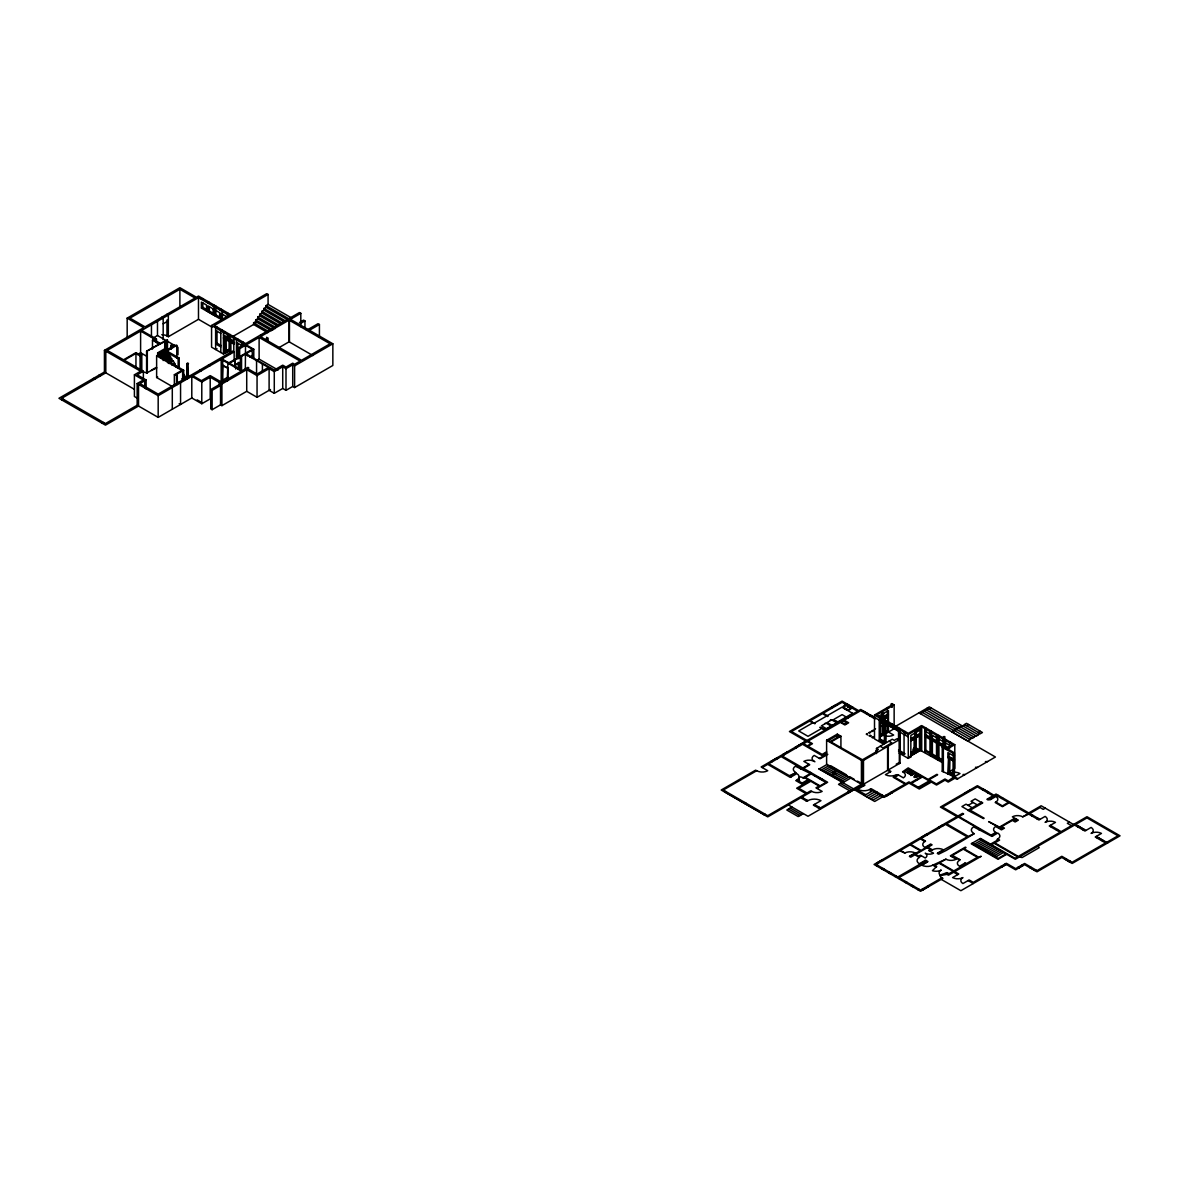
<?xml version="1.0" encoding="UTF-8"?>
<svg xmlns="http://www.w3.org/2000/svg" width="1179" height="1179" viewBox="0 0 1179 1179"><rect width="100%" height="100%" fill="white"/><g stroke="black" fill="none" stroke-linecap="round" stroke-linejoin="round"><path stroke-width="1.5" d="M911.544 772.746L911.485 772.481A2.27 1.312 0 0 0 911.234 772.157L910.91 771.906M910.586 771.714L910.159 771.538A2.27 1.312 0 0 0 909.598 771.39L909.761 770.963M804.049 742.18L761.162 766.954L767.706 770.727A7.796 4.495 0 0 1 756.682 770.727L723.258 790.018L767.706 815.691L805.95 793.6L796.65 788.235L802.84 784.654L795.781 780.572L798.876 780.174L799.465 776.814A5.851 3.375 0 0 1 803.017 777.786L803.71 778.184M917.896 775.988L917.571 776.504A3.566 2.063 0 0 1 916.171 777.315L914.167 777.388L914.3 776.239A3.566 2.063 0 0 1 915.7 775.428L916.599 775.237M831.681 776.239L833.273 773.984L836.088 773.704L832.639 771.832L834.938 771.626L836.265 769.74L829.029 773.91M910.453 771.832L910.851 771.464M936.067 867.037L932.412 870.691A7.31 4.215 0 0 0 941.24 870.028A7.31 4.215 0 0 0 940.076 875.113L947.091 872.607L948.992 873.698L953.118 871.31L939 863.161L934.859 865.548L936.76 866.639L936.067 867.037L932.795 865.15A7.796 4.495 0 0 1 921.772 865.15L927.976 861.569L925.559 860.169L919.355 863.75A7.796 4.495 0 0 1 919.355 857.384L914.889 854.804L910.748 857.192L909.377 856.396L915.228 853.021A7.31 4.215 0 0 0 904.897 853.021L900.417 850.427L910.055 844.857L920.401 850.825L910.055 855.998M847.996 707.091L849.131 706.619L848.025 707.208M911.382 772.997L910.232 773.203A2.049 1.179 0 0 1 909.643 773.07A2.918 1.68 0 0 1 908.567 772.451A2.049 1.179 0 0 1 908.346 772.112L909.598 771.39M127.17 338.005L127.17 318.124L179.886 287.691L196.421 297.241L198.485 296.047L230.524 314.542M179.886 289.282L129.926 318.124L145.076 326.878L195.036 298.036L179.886 289.282L179.886 307.351M138.532 384.369L138.532 406.048L105.462 425.147L58.95 398.296L104.43 372.033L104.43 350.355L143.705 327.674L127.17 318.124M152.489 349.146L152.489 340.112L154.39 339.021L140.61 331.063L107.186 350.355L123.544 359.801L135.953 352.639L140.08 355.026L141.804 354.835L141.804 371.09M229.153 315.338L198.485 297.639L141.642 330.459L156.453 339.021L156.453 342.676M201.417 299.333L202.788 298.538M163.174 323.798L168.332 320.821L166.961 320.025L166.961 335.927L168.332 336.722L198.485 319.317L212.102 327.187M206.576 302.31L207.961 301.515M207.961 303.106L209.331 302.31M207.961 310.269L206.576 311.064L206.576 305.096L201.417 302.119L201.417 308.087L202.788 307.292L206.664 309.532M152.961 338.152L157.485 335.529L177.985 347.363L177.985 354.835M156.453 339.021L154.552 340.112L160.241 343.384L167.477 340.009L167.477 350.856M213.134 306.098L214.504 305.302M214.504 306.894L215.89 306.098M212.868 308.736L214.254 307.94M141.804 354.835L140.08 355.822L135.953 353.435L124.237 360.199L143.366 371.238L143.366 378.459M207.961 311.86L209.331 311.064L214.504 314.056L213.134 314.852L207.961 311.86L207.961 305.892L213.134 308.883L214.504 308.087M137.427 354.584L140.61 352.742L146.727 356.279M62.133 400.138L63.519 399.342M146.594 372.962L146.594 351.268L159.209 343.988L152.489 340.112M146.594 351.268L164.721 341.601L166.622 341.895L166.622 350.929M165.414 350.237L165.414 341.203L167.477 340.009M219.677 309.871L221.048 309.075M221.048 310.666L222.433 309.871M214.504 315.648L219.677 318.625L219.677 312.656L214.504 309.679L214.504 315.648L215.89 314.852L219.766 317.092M221.048 313.452L222.433 312.656L222.433 318.625L221.048 319.421L221.048 313.452L226.221 316.444L227.591 315.648M157.662 352.845L164.898 348.66L165.93 349.264L158.693 353.435L157.662 352.845L157.662 355.233L183.673 370.25L183.673 379.417M171.088 348.896L171.088 345.285L176.776 345.373L176.776 358.033M226.221 313.658L227.591 312.862M172.399 386.609L156.63 377.501L156.63 355.822L157.662 355.233M165.414 350.752L172.989 346.375L171.088 345.285M176.776 345.373L165.93 351.651L165.93 342.293M233.796 343.796L223.465 337.828L224.835 337.032L224.835 353.243L230.244 350.414L223.465 354.039L211.572 347.171L211.572 325.492L266.705 293.659L268.075 294.455L268.075 304.403L291.596 317.976M160.182 355.793L167.418 351.622L167.418 353.125L160.182 357.296L160.182 355.793L158.693 354.938L165.93 350.767L167.418 351.622M268.075 294.455L214.327 325.492L245.689 343.59L299.437 312.553L300.807 313.349L300.807 326.657M163.115 358.829L168.906 355.483L168.906 353.98L161.67 358.165L160.182 357.296M217.01 327.025L215.624 327.821L215.624 349.515L217.01 348.719M137.383 398.222L134.406 396.498L134.406 374.819L140.61 371.238L104.43 350.355M143.366 371.238L137.162 374.819L146.122 379.992L146.122 389.026M151.325 370.221L156.055 367.494M222.168 330.017L220.797 330.813L220.797 352.492M142.821 372.048A7.796 4.495 0 0 1 146.55 372.932L156.807 367.848M287.956 319.951L266.012 307.277L266.012 305.597L268.075 304.403M284.331 321.911L263.949 310.136L263.949 308.471L266.012 307.277M169.024 363.574L173.372 361.069L176.349 367.303M224.835 331.55L223.465 332.345L223.465 354.039M178.162 358.711L179.193 358.107L179.193 367.745L178.162 368.349L178.162 358.711L167.418 352.506M280.69 323.871L261.871 313.01L261.871 311.33L263.949 310.136M105.801 351.15L105.801 372.829L61.706 398.296L105.462 423.556L137.162 405.252L137.162 383.573L143.366 379.992L134.406 374.819M277.05 325.831L259.807 315.884L259.807 314.203L261.871 313.01M146.122 379.992L139.918 383.573L158.178 394.11L183.069 379.741L181.684 378.945L182.465 378.503L183.836 379.299L232.764 351.047L234.149 351.843L234.149 360.877M171.957 365.107L174.86 363.441M274.987 328.705L257.744 318.757L257.744 317.077L259.807 315.884M271.347 330.665L255.681 321.616L255.681 319.951L257.744 318.757M156.63 377.501L157.662 376.912M228.048 336.295L225.528 337.739L225.793 351.401L229.566 349.22L229.566 337.4M220.886 345.373L217.01 343.148L215.624 343.944L220.797 346.921M228.299 336.442L225.793 337.887L225.793 351.401M267.721 332.64L253.603 324.49L253.603 322.81L255.681 321.616M225.336 340.819L230.038 338.093M233.191 336.28L255.681 323.297M186.768 379.122L186.768 363.677L187.8 363.088L188.493 378.15M186.768 363.677L188.493 363.486M229.758 352.845L230.008 340.333L230.008 352.683M235.181 337.518L233.796 338.314L233.796 351.165M230.436 353.494L230.436 341.674L234.488 343.708M174.359 385.562L174.359 374.716L181.861 370.383L156.63 355.822M183.673 370.25L175.922 374.716L177.292 375.512L177.292 384.546M237.849 339.066L236.463 339.861L236.463 358.755M174.359 374.716L177.292 375.512M225.528 351.254L229.566 349.22M102.278 423.305L103.649 422.509M243.021 342.043L241.636 342.838L241.636 345.432L236.463 342.441M238.276 358.711L238.276 347.864L244.304 344.386L211.572 325.492M137.162 383.573L158.178 395.702L191.794 376.293L201.786 382.055L210.201 377.206L221.917 383.971L246.72 369.646L257.051 375.615L270.492 367.863M221.195 359.315L192.825 375.688L201.447 380.67L210.201 375.615L221.917 382.379L241.533 371.046L221.195 359.315L221.195 380.994L222.772 381.082L222.772 365.166L222.065 365.578L227.945 368.157L227.945 380.537M222.772 381.082L221.917 380.581L221.917 358.902L234.149 351.843M238.276 347.864L239.661 348.66L245.512 345.285L252.409 349.264L228.8 362.881L221.917 358.902M253.78 349.264L246.028 353.729L274.28 370.044L282.724 365.166L285.996 367.067L292.716 363.176L294.603 364.282L300.114 361.098L259.115 337.43L246.205 344.887L253.78 349.264L253.78 358.298M289.091 320.113L260.5 336.634L301.5 360.302L330.091 343.782L289.091 320.113L289.091 341.807L312.892 355.542M300.807 313.349L290.476 319.317L332.846 343.782L332.846 365.475L294.603 387.552L292.716 386.461L285.996 390.337L282.724 388.451L274.28 393.314L269.107 390.337L269.107 368.659L274.28 371.636L282.724 366.757L285.996 368.659L292.716 364.768L294.603 365.873L332.846 343.782M222.772 359.403L222.065 381.495M264.98 339.817L268.075 338.019L268.075 341.556M227.945 362.38L227.238 380.95M304.948 320.909L300.807 323.297L299.437 322.501L303.563 320.113L304.948 320.909L304.948 327.615M236.301 364.326L238.88 362.837M249.992 357.222L252.571 355.719L251.893 349.559M306.466 330.385L318.035 323.694L319.421 324.49L319.421 337.341M137.162 405.252L158.178 417.381L191.794 397.971L201.786 403.749L210.201 398.885L210.201 377.206M221.917 380.581L228.033 377.059M256.256 360.759L259.115 359.109L278.038 370.029M278.583 347.864L289.091 341.807M309.281 330.341L319.421 324.49M210.746 389.556L219.161 384.708L220.532 385.504L212.132 390.352L210.746 389.556L210.746 408.907L212.132 409.702L220.532 404.854L221.917 405.65L246.72 391.325L257.051 397.294L270.492 389.542M830.753 707.872L835.926 704.895M812.493 722.992L798.714 730.951L808.013 736.315L821.792 728.357M814.217 723.184L826.612 716.036M827.304 715.638L841.953 707.179L854.348 714.341M851.533 707.739C849.543 713.575 836.427 706.088 847.804 704.394M843.516 707.091L846.198 705.558M848.173 709.787L850.84 708.24M851.945 707.975L852.977 707.371M833.848 719.411L842.115 714.636L847.981 718.026M837.989 721.799L852.623 713.339M826.42 728.71L831.062 726.028M832.109 725.439L836.751 722.756M805.08 741.591L824.902 730.155L819.906 727.266L825.58 729.757L837.989 722.594L832.993 719.706L838.682 722.196L857.619 711.261L842.115 702.301L823.178 713.251L828.174 716.125L827.481 716.523L822.485 713.649L810.076 720.796L815.072 723.685L809.398 721.194L791.477 731.54L806.981 740.5M771.493 761.177L776.666 758.2M783.372 754.324L787.513 751.937M795.442 747.353L805.95 741.09L789.414 731.54L842.115 701.107L858.666 710.657L860.729 709.463L908.272 736.919M762.194 767.544L767.706 764.36L790.269 777.388L796.812 773.616A7.796 4.495 0 0 1 796.812 779.982M861.937 711.35L862.969 710.76M724.717 792.067L725.763 791.463M867.096 714.341L868.127 713.737M826.612 740.294L861.422 760.381L861.422 784.256L826.612 764.169L826.612 740.294L837.296 734.134L840.922 736.212L840.922 747.235M869.851 715.933L870.883 715.329M894.139 725.085L894.139 704.895L891.899 703.598L890.867 704.187L892.076 704.895L874.509 715.034L874.509 738.909L883.719 744.214M828.336 740.5L837.473 735.224L839.36 736.315L830.237 741.591M894.139 704.895L876.572 715.034L908.272 733.338L921.713 725.571L954.784 744.671L954.784 768.546L948.977 771.891M830.93 741.989L840.922 736.212M878.119 716.523L883.042 713.693L883.042 718.07L881.995 717.466L879.549 718.895M882.526 717.171L887.433 714.341L888.465 714.931L883.557 717.76L882.526 717.171L882.526 712.794L883.557 713.398L888.465 710.554L888.465 732.041L893.623 735.033A7.31 4.215 0 0 1 883.292 735.033A7.31 4.215 0 0 1 883.292 740.987L880.713 739.498M879.239 717.775L880.271 717.171M884.412 723.14L884.412 743.035L885.444 742.431L885.444 722.55L880.271 719.558L879.239 720.163L879.239 740.044L884.751 743.227L885.797 742.637L885.797 723.243L899.577 731.201L899.577 750.596L898.531 751.185M883.292 718.91L888.155 715.756M826.612 751.834L822.131 754.413L808.013 746.263L812.493 743.684L808.013 741.09L840.406 722.388L844.871 724.982L848.674 722.786L844.193 720.207L860.729 710.657L875.024 718.91M883.675 719.131L886.21 717.672M883.985 733.043L887.772 730.847L887.772 717.127L883.985 719.308L883.675 732.866M826.612 752.629L822.824 754.811L824.209 755.606L826.73 754.147M884.412 720.752L885.444 720.163M789.414 775.708L796.12 772.613L790.092 776.106M800.6 769.239L801.808 768.546L781.146 756.609L768.737 763.771L791.301 776.799M809.045 764.36L802.84 767.942L782.178 756.004L802.501 744.273L823.178 756.211L819.376 758.392M827.82 754.324L820.068 758.79L814.217 755.415A7.31 4.215 0 0 0 814.217 761.383L814.91 761.781M743.846 803.105L744.877 802.501M885.797 721.548L886.829 720.958M803.356 769.445L804.402 768.841M745.054 803.798L746.086 803.208M867.272 733.53L866.241 734.134L867.611 734.93M868.643 732.734L870.028 731.938M871.414 731.142L872.784 730.346M874.17 729.55L875.54 728.755M879.681 726.367L881.052 725.571M869.336 733.132L870.721 732.336M872.092 731.54L873.477 730.744M880.359 726.765L881.745 725.969M885.709 725.085L886.741 724.481M890.956 724.54L891.987 723.935M809.56 773.011L810.592 772.422M892.341 725.336L893.373 724.731M890.956 726.927L891.987 726.323M803.017 777.786L810.43 773.512L795.442 766.262A7.31 4.215 0 0 0 795.442 772.216M803.533 778.287L804.564 777.698L808.013 779.687L802.162 783.062L798.714 781.073L799.568 780.572L798.876 780.174M819.847 768.62L827.083 764.434M879.77 735.121L882.599 733.839L882.599 720.104M884.943 732.13L887.772 730.847M892.341 727.708L893.373 727.119M880.079 735.298L882.599 733.839M894.301 727.075L929.288 706.884L962.108 725.837M879.681 735.917L882.26 734.429M821.792 769.74L829.029 765.554M880.404 736.344L888.155 731.864L888.155 717.539M880.713 736.521L894.139 728.755M920.327 713.649L928.595 708.874M929.288 709.272L931.351 708.078M823.605 770.786L830.841 766.601M897.499 728.313L898.531 727.708M815.249 776.298L816.281 775.708M879.239 740.044L880.271 739.454L885.444 742.431M898.884 729.108L899.916 728.504M825.418 771.818L832.654 767.647M899.577 730.7L898.531 731.289L898.531 740.338M827.216 772.864L834.452 768.693M820.422 779.29L821.454 778.685M904.057 732.085L905.089 731.496M830.841 774.957L838.077 770.786M876.483 753.573L876.483 748.4L892.326 739.248L894.227 740.353L896.806 738.85L899.99 739.307L863.485 760.381L827.304 739.896M764.169 814.836L765.2 814.247M905.089 733.883L904.057 734.473L904.057 754.368L905.089 753.779L899.916 750.787L898.884 751.391L904.057 754.368M832.654 776.003L839.875 771.818M861.422 760.381L876.749 751.539L875.791 750.994L878.384 749.505L876.483 748.4M834.452 777.049L841.688 772.864M874.509 715.034L908.272 734.532L921.713 726.765L952.72 744.671L946.251 748.4L943.347 746.72M811.8 791.418L810.769 790.814L806.981 793.01L798.714 788.235L810.769 781.279L819.037 786.054L815.942 787.837L822.131 791.418A7.31 4.215 0 0 1 811.8 791.418L801.808 797.181L807.836 800.674A9.255 5.35 0 0 1 820.938 800.674L813.348 805.036L820.422 809.118M816.973 788.427L827.658 782.266L803.533 768.34L809.737 764.758L803.872 761.383A7.31 4.215 0 0 1 814.217 761.383M916.481 730.98L920.151 728.858L920.151 750.345L911.116 755.562M836.265 778.096L843.501 773.91M801.72 798.33L802.752 797.726M921.197 729.462L910.851 735.431L910.851 739.793L921.197 733.839L920.151 733.235L915.258 736.064L916.275 736.669L916.275 732.292L915.258 731.687M925.839 727.959L924.808 728.563L924.808 752.438M838.077 779.127L845.314 774.957M791.993 807.025L786.82 810.017L798.198 816.575L803.356 813.598M911.043 738.496L914.727 736.374L915.759 736.963L915.759 732.586L914.727 731.997L914.727 736.374M839.875 780.174L847.111 776.003M805.861 800.718L806.893 800.114M910.512 740.589L914.565 738.555L914.565 752.276L910.763 754.472M915.685 737.612L919.635 735.519L919.635 749.254L915.685 751.332L915.685 737.612L919.635 735.519M899.061 753.086L908.272 758.392L910.851 756.903L910.851 740.795L914.565 738.555M910.851 740.795L921.197 734.826M807.836 800.674L806.804 801.263L800.777 797.785L767.706 816.885L721.194 790.018L755.651 770.138L756.682 770.727M841.688 781.22L848.924 777.049M842.115 782.266L838.505 784.359L849.867 790.917M931.012 730.951L929.98 731.54L929.98 755.415M842.808 782.664L850.737 778.096M925.839 734.723L924.808 735.328L929.98 738.305L931.012 737.715L925.839 734.723L925.839 730.39L924.808 730.98L929.98 733.972L931.012 733.367M929.715 737.966L925.839 735.725L924.808 736.315L929.98 739.307L931.012 738.702M932.383 731.746L931.351 732.336L931.351 756.211L932.383 755.606L936.259 757.846M814.217 805.537L815.249 804.948M937.556 734.723L936.524 735.328L936.524 759.188L937.556 758.598M936.259 740.751L932.383 738.511L931.351 739.1L936.524 742.092M938.941 735.519L937.894 736.123L937.894 759.983M910.512 754.324L914.565 752.276M818.344 807.924L819.376 807.335M951.689 731.746L962.462 725.63L978.408 734.841L976.345 736.035L960.384 726.824M896.202 764.169L897.764 763.27M911.279 755.665L920.327 750.448L920.327 734.325M952.116 731.997L967.384 740.81M954.533 730.612L956.611 729.403M958.674 728.224L960.738 727.03M962.801 725.837L964.761 724.702M848.836 792.509L852.977 790.122M898.884 740.53L898.884 731.496L899.916 730.892L899.99 763.181L863.485 784.256L857.428 781.161M914.992 747.353L943.067 762.975M944.099 738.511L943.067 739.1L943.067 746.867L937.894 743.875M968.548 724.495L966.485 725.689L964.422 724.495L966.485 723.302L982.446 732.513L980.368 733.706L966.588 725.63M938.941 742.284L937.894 742.888L943.067 745.865L944.099 745.275L938.941 742.284L938.941 737.951M925.839 750.242L924.808 750.846L929.98 753.823L931.012 753.234L925.839 750.242L925.839 735.725M945.484 739.307L944.453 739.896L944.453 747.663L947.032 749.151M944.099 740.928L943.067 741.532L937.894 738.54M950.642 742.284L949.611 742.888L949.611 748.193M954.415 755.223L953.398 755.813L947.887 752.629L947.887 757.006L954.165 760.543L954.165 776.858L942.227 771.243L942.227 747.368L944.099 746.263L940.223 744.023M863.485 760.381L863.485 784.256L864.959 785.111L857.722 789.296A8.769 5.07 0 0 0 870.131 789.296L871.163 788.692L884.147 796.193L905.089 784.109L893.196 777.241L897.764 774.603L903.379 777.845A6.838 3.95 0 0 0 903.379 772.26L908.788 769.135L931.263 782.119M949.36 748.297L945.484 746.071L944.453 746.661L947.032 748.149M936.259 756.255L932.383 754.015L931.351 754.619L936.524 757.596M942.227 747.368L953.398 753.425L954.415 752.836L954.415 776.71L953.398 777.3L953.398 753.425M898.531 775.06L894.743 777.241L905.855 783.667L908.965 781.869L919.296 787.837L930.231 781.53M864.34 795.501L872.637 790.741L884.147 797.387L908.965 783.062L919.296 789.031L931.351 782.075L936.524 785.052L944.968 780.174L948.24 782.075L954.961 778.184L956.847 779.29L995.43 757.006L918.957 712.853M954.784 744.671L947.533 748.857L954.415 752.836M866.432 796.695L874.7 791.934M978.305 732.513L980.368 731.319M876.13 792.76L877.161 792.155M868.496 797.888L876.763 793.128M969.801 739.425L971.879 738.216M973.928 737.037L976.006 735.843M978.069 734.65L980.029 733.515M967.738 741.016L970.14 739.616L954.194 730.405M942.817 760.042L938.941 757.802L937.894 758.392L943.067 761.383M915.331 772.923L910.807 775.531L915.67 773.115M870.574 799.082L878.841 794.322M915.98 774.691L917.306 774.072M872.637 800.276L880.905 795.501M947.887 757.006L948.903 756.417L954.415 759.6L953.398 760.19M881.302 795.737L882.334 795.147M947.887 774.117L948.638 757.36L948.638 773.675M882.953 796.695L874.685 801.469L854.185 789.621M919.885 775.753L918.588 776.371L915.965 774.868M949.596 758.406L949.331 772.481L953.723 774.721L953.723 760.794L949.596 758.406L949.596 772.333L953.723 774.721M886.888 795.574L892.061 792.597M910.601 782.812L921.536 776.504M911.455 783.313L922.391 777.005M953.398 760.986L954.415 760.396L948.903 757.213L948.903 773.527L954.415 776.71L959.957 773.542A7.796 4.495 0 0 0 948.918 773.512M942.227 771.243L943.347 770.594M918.264 787.233L929.199 780.925M965.38 792.863L970.553 789.871M982.579 789.856L983.61 789.267M987.751 792.848L988.783 792.244L983.448 789.355M968.106 805.375L973.102 802.486M876.984 862.954L882.157 859.977M926.429 834.423L922.287 836.81L923.157 837.296M938.484 827.452L942.611 825.064M997.405 796.031L998.436 795.427M876.808 866.049L877.839 865.445M904.897 853.021L899.724 850.825L876.13 864.458L897.823 876.984L925.559 860.965L924.881 860.567M930.039 844.459L930.732 844.857L921.079 850.427L910.748 844.459L920.401 838.888L924.881 841.482L925.559 841.084L921.079 838.49L945.543 824.372L967.252 836.898L937.968 853.021M1001.531 798.419L1002.563 797.815M995.842 802.088L995.164 802.486L1002.415 806.687L1009.136 802.796L1028.088 813.746L1022.738 816.826A7.31 4.215 0 0 0 1012.407 816.826L1018.243 820.201L1015.148 821.984L1012.407 820.407L1001.723 826.567L1004.464 828.144L1001.531 829.839L995.695 826.479A7.31 4.215 0 0 0 995.695 832.433L991.053 835.13L958.999 816.62L963.656 813.937L962.595 813.333L957.952 816.015L942.448 807.07L977.42 786.879L992.924 795.825L986.897 799.303L987.928 799.907L990.331 799.701L995.842 796.518A6.823 3.935 0 0 1 995.842 802.088L1002.415 805.891L1008.443 802.398L996.019 795.236L989.992 798.714L991.023 799.303M881.98 869.026L883.012 868.437M883.366 869.822L884.397 869.232M888.524 872.799L889.555 872.209M889.909 873.595L890.941 873.005M921.079 855.6L919.355 857.384M929.347 850.825L932.456 849.838A7.796 4.495 0 0 1 943.48 849.838L937.276 853.419L938.661 854.2L946.236 850.427L974.311 833.627L968.283 836.309L946.575 823.767L958.291 817.018L980 829.544L979.145 830.045M895.067 876.586L896.099 875.982M899.548 879.166L900.579 878.576M932.795 865.15L945.897 859.182A7.31 4.215 0 0 0 956.228 859.182L950.362 855.792L965.35 847.141L966.043 847.539L963.98 848.733L978.452 857.089L981.208 856.293L954.681 871.605L958.807 873.993L952.603 877.574A7.31 4.215 0 0 0 962.948 877.574A7.31 4.215 0 0 0 962.948 883.543L969.153 879.961L973.279 882.349L1006.35 863.264L1015.664 868.628L1024.61 863.455L1037.019 870.618L1061.822 856.293L1072.153 862.262L1105.578 842.97L1095.247 837.002L1101.451 833.42A7.31 4.215 0 0 0 1091.106 833.42A7.31 4.215 0 0 0 1091.106 827.452L1084.901 831.033L1074.57 825.064L1015.311 859.285L979.823 838.785M904.72 882.157L905.752 881.553M945.897 859.182L939.692 862.763L953.811 870.913L965.866 863.956L964.673 863.264M951.055 856.19L960.192 859.874L952.44 855.394L963.287 849.131L977.42 857.295L966.559 863.559L965.35 862.866L959.5 866.241A7.31 4.215 0 0 1 959.5 860.272M906.091 882.953L907.137 882.349M974.517 844.12L981.753 839.949M1000.868 829.456L1001.56 829.058L988.636 821.601L999.483 827.068L1013.955 818.712L1017.58 819.803M976.33 845.166L983.566 840.995M978.128 846.213L985.364 842.042M1031.684 815.824L1032.716 815.22M1045.287 808.16L1043.223 809.354L1040.114 807.556L1029.783 813.525L1039.952 819.405M911.264 885.93L912.295 885.341M979.941 847.259L987.177 843.073M912.649 886.726L913.681 886.136M981.753 848.305L988.975 844.12M1022.738 816.826L1028.751 814.129L1038.92 819.994L1045.11 816.413A7.31 4.215 0 0 1 1045.11 822.382A7.31 4.215 0 0 1 1055.456 822.382L1049.251 825.963L1060.098 832.227L1018.258 856.411L994.811 842.867L999.63 840.082L997.758 839.006L997.08 839.404L997.92 839.89L989.785 844.577M983.566 849.352L990.802 845.166M991.539 844.754L994.118 843.265L1017.58 856.809L1014.986 858.297L980.515 838.387L971.216 843.766L998.082 859.285L1006.704 854.303M1036.842 818.801L1037.874 818.211M985.364 850.383L992.6 846.213M917.807 889.718L918.839 889.113M987.177 851.43L994.413 847.259M1073.538 824.475L1041.16 805.773L1028.751 812.935L996.019 794.042L993.956 795.236L977.42 785.686L940.385 807.07L956.921 816.62L874.052 864.458L920.563 891.309L942.964 878.37L941.933 877.78L920.563 890.116L898.855 877.574L927.284 861.967M941.933 877.78A7.796 4.495 0 0 1 939.884 875.702L948.299 874.096L946.413 873.005M923.157 889.614L928.315 886.637M988.989 852.476L996.226 848.305M990.802 853.522L998.024 849.352M992.6 854.569L999.836 850.383M994.413 855.615L1001.649 851.43M996.226 856.661L1003.462 852.476M995.887 857.221L996.55 856.838L972.572 843M1051.314 827.157L1052.346 826.553M1006.011 853.905L998.082 858.489L971.909 843.368M1069.397 822.087L1067.334 823.281L1071.475 825.668M1056.487 830.134L1057.519 829.544M1001.708 866.933L1005.834 864.546M1075.602 824.475L1086.979 817.902L1117.987 835.808L1106.609 842.366M1077.68 826.862L1078.711 826.258M1082.838 829.839L1083.869 829.25M1018.936 867.729L1023.063 865.342M1029.606 867.538L1030.638 866.933M1034.779 870.515L1035.81 869.925M1097.31 838.195L1098.342 837.591M1064.932 859.285L1065.963 858.68M1102.483 841.172L1103.515 840.583M1069.058 861.672L1070.09 861.068M163.144 360.523L170.395 356.353L171.883 360.214L173.372 361.069M166.047 360.361L170.395 357.856M167.536 361.216L171.883 358.711M167.536 362.719L171.883 360.214M910.571 772.024L911.338 771.759M266.012 305.597L289.533 319.17M263.949 308.471L285.893 321.145M261.871 311.33L282.253 323.105M259.807 314.203L278.627 325.065M257.744 317.077L274.987 327.025M255.681 319.951L272.924 329.899M927.225 708.078L959.957 726.971M958.321 728.018L974.281 737.229L972.233 738.422L956.272 729.197M926.532 710.067L957.879 728.165M253.603 322.81L267.721 330.96M266.705 331.461L268.075 332.257M924.469 711.261L955.815 729.359M922.391 712.455L953.752 730.553M260.5 335.042L261.871 335.838M209.656 312.45L212.824 314.277M987.516 761.575L985.452 761.575L986.484 762.179M201.417 308.087L206.576 311.064M887.433 707.577L888.465 708.166M920.151 726.47L921.197 727.075L921.197 750.935M931.351 734.768L936.524 737.745M944.453 742.328L949.611 745.305M936.524 743.079L931.351 740.103L932.383 739.498L932.383 754.015M977.524 767.352L975.46 767.352L976.492 767.942M1074.57 823.87L1085.947 830.443M1096.278 836.412L1107.641 842.97M881.995 713.089L883.042 713.693M1078.534 826.361L1083.707 829.338M1098.18 837.694L1103.338 840.686M887.772 717.127L888.155 731.864M215.624 330.415L220.797 333.392M223.465 334.939L233.796 340.908M224.835 337.032L233.707 342.146M224.835 337.341L233.884 342.573M229.758 340.48L233.634 342.721M230.436 341.674L234.223 343.855M233.796 344.106L223.465 338.137L230.244 334.527M246.72 352.536L247.413 355.822M947.887 757.802L953.472 760.941L953.472 774.868M890.381 725.689L893.446 727.458M896.512 729.226L899.577 730.995M862.792 710.863L867.965 713.84M870.721 715.432L875.879 718.424M879.932 720.752L882.511 722.241M880.359 721.99L882.953 723.493M884.501 724.378L888.288 726.573M847.627 704.497L852.8 707.474M846.36 705.558L848.497 706.781M848.718 706.914L850.84 708.137M965.115 774.515L963.051 774.515L964.083 775.104M240.177 356.323L240.855 371.326M166.961 314.248L168.332 315.044L168.332 336.722M919.635 749.254L919.473 735.431M1050.283 825.359L1061.129 831.637L1086.979 816.708L1120.05 835.808L1072.153 863.455L1061.822 857.487L1037.019 871.812L1024.61 864.649L1015.664 869.822L1006.35 864.458L960.87 890.705L941.24 879.372M239.057 357.458L236.463 355.97L237.849 355.174L237.849 343.34M843.516 707.194L847.996 709.787M835.749 704.791L836.781 705.381M915.685 751.332L915.847 737.715M235.004 359.3L235.697 369.012M161.788 317.239L163.174 318.035L163.174 339.714M850.619 715.211L845.107 718.394M882.113 734.34L882.997 734.856M947.533 772.731L957.864 778.7M953.398 777.3L948.24 780.881L944.968 778.98L936.391 783.932L929.081 779.717L937.659 774.765L936.892 774.323L928.109 779.393L908.184 767.897L902.583 771.818L903.365 772.274M888.981 741.193L891.84 742.844L883.056 747.913L880.182 746.263M830.576 707.768L831.608 708.373M235.004 365.077L240.855 362.484L240.516 369.366M970.346 789.753L971.393 790.357M909.82 756.314L910.851 756.903M898.531 749.991L899.577 750.596M870.028 735.121L871.414 735.917M872.784 736.713L874.17 737.509M900.343 752.629L903.512 754.457M868.997 735.725L870.367 736.521M871.753 737.317L873.123 738.113M965.188 792.745L966.22 793.334M981.37 802.486L975.18 798.905L971.039 801.293L977.244 804.874M222.772 365.166L227.945 368.157M837.267 723.051L831.755 719.868L827.113 722.55L832.625 725.733M831.328 720.118L830.296 720.118L831.166 720.207M1065.064 859.196L1069.191 861.584M208.462 365.077L209.833 365.873M165.414 341.203L166.622 341.895M831.578 726.323L826.066 723.14L821.424 725.837L826.936 729.005M972.248 807.762L966.043 804.181L961.917 806.569L968.106 810.15M825.639 723.39L824.784 723.493M1038.051 846.154L1039.171 847.686L1022.119 857.546L1019.452 856.897M904.824 771.434L911.367 775.207M915.759 779.835L916.628 780.321M155.761 341.497L160.182 344.047M165.93 350.458L179.193 358.107M199.855 370.044L201.241 370.84M167.418 353.125L168.906 353.98M995.695 832.433L996.358 832.831L991.716 835.513L992.6 836.014M168.906 355.483L170.395 356.353M890.263 771.877L887.595 770.329L887.595 746.469M1029.783 867.435L1034.956 870.411M1022.208 864.855L1023.239 865.445M891.221 792.111L892.252 792.715M179.193 381.981L180.564 382.777L180.564 404.456L179.193 403.66M1018.066 867.243L1019.098 867.832M942.448 824.961L943.48 825.565M799.406 744.877L800.438 745.467M886.048 795.103L887.08 795.692M1004.98 864.06L1006.011 864.649M938.307 827.349L939.339 827.953M197.144 399.858L201.447 402.348M830.93 765.864L846.507 774.854M849.632 776.652L854.303 779.363M863.927 785.715L862.453 784.86L808.013 816.281L788.368 804.948M870.131 789.296L871.605 790.136L870.22 790.932L871.237 791.522M170.926 386.756L172.296 387.552L172.296 409.231M795.265 747.265L796.297 747.854M1000.838 866.447L1001.87 867.037M865.725 794.705L855.217 789.031M843.501 782.266L818.698 768.737L853.493 788.825M787.336 751.834L788.368 752.438M852.108 789.621L853.139 790.225M840.318 783.313L851.68 789.871M926.252 834.319L927.284 834.909M783.21 754.221L784.241 754.811M847.981 792.008L849.013 792.612M776.489 758.097L777.521 758.701M932.456 849.838L927.976 847.244L932.103 844.857L930.732 844.061L924.881 847.45A7.31 4.215 0 0 1 924.881 841.482M104.43 372.033L134.273 389.262M771.317 761.089L772.348 761.678M98.918 375.217L100.289 376.013M957.775 874.597L953.649 872.209L948.476 875.186L947.444 874.597M968.106 880.566L973.279 883.543M93.406 378.4L94.777 379.196M814.38 804.446L820.422 807.924L862.1 783.858L862.1 759.983M881.98 859.874L883.012 860.478M927.46 886.136L928.492 886.726M790.269 808.028L801.646 814.586M788.545 809.015L799.922 815.588M876.808 862.866L877.839 863.455M922.287 889.113L923.319 889.718M724.893 791.964L744.023 803.002M745.216 803.695L764.346 814.733M917.35 774.102L919.9 775.576M898.973 762.577L899.99 763.181M183.025 373.301L186.842 378.857M182.937 375.29L185.81 379.446M948.903 753.499L948.903 756.417M945.484 741.724L945.484 746.071M943.347 747.619L943.347 771.493M943.008 747.825L943.008 771.685M938.941 745.099L938.941 757.802M932.383 735.608L932.383 738.511M921.713 726.765L921.713 750.64M915.258 733.146L915.258 736.064M914.3 738.408L914.3 752.128M908.272 734.532L908.272 758.392M899.326 739.69L899.326 763.565M891.899 703.598L891.899 707.267M891.737 703.701L891.737 707.371M888.288 746.071L888.288 769.931L890.956 771.479L885.444 774.662A7.796 4.495 0 0 0 896.467 774.662M887.433 709.964L887.433 715.329M884.751 723.346L884.751 743.227M883.557 713.398L883.557 717.76M883.292 722.491L883.292 735.033M882.305 721.651L882.305 733.662M881.995 714.548L881.995 717.466M880.271 719.558L880.271 739.454M837.296 734.134L837.296 737.803M294.603 365.873L294.603 387.552M292.716 364.768L292.716 386.461M289.445 320.32L289.445 341.998M285.996 368.659L285.996 390.337M282.724 366.757L282.724 388.451M274.28 371.636L274.28 393.314M266.705 337.223L266.705 340.76M262.416 363.987L262.416 371.223M259.115 337.43L259.115 359.109M257.051 375.615L257.051 397.294M256.565 360.612L256.565 375.069M252.409 354.673L252.409 358.298M246.72 369.646L246.72 391.325M245.512 345.285L245.335 370.398M241.548 356.323L241.548 370.781M240.177 362.086L240.177 369.16M239.661 348.66L239.661 357.694M239.661 363.117L239.661 370.339M238.276 362.321L238.276 369.543M235.004 360.096L235.004 367.332M230.701 341.527L230.701 353.346M229.301 337.253L229.301 349.072M225.101 337.489L225.101 353.391M221.917 383.971L221.917 405.65M220.532 383.175L220.532 404.854M219.161 382.379L219.161 384.708M217.01 331.314L217.01 343.148M215.89 308.883L215.89 314.852M213.134 308.883L213.134 314.852M212.132 390.352L212.132 409.702M209.331 306.599L209.331 311.064M202.788 302.811L202.788 307.292M201.786 382.055L201.786 403.749M198.485 297.639L198.485 319.317M191.794 376.293L191.794 397.971M187.461 364.075L187.461 377.648M182.642 370.84L182.642 378.179M176.526 375.968L176.526 383.19M171.441 345.079L171.441 348.689M166.268 342.102L166.268 351.136M164.721 341.601L164.721 348.822M158.693 353.435L158.693 355.822M158.178 395.702L158.178 417.381M157.485 321.307L157.485 335.529M151.457 324.8L151.457 337.238M147.316 351.651L147.316 373.33M144.737 380.788L144.737 388.009M141.126 354.437L141.126 370.692M140.61 331.063L140.61 352.742M140.08 355.822L140.08 370.28M135.953 353.435L135.953 367.892M161.788 334.703A7.31 4.215 0 0 1 166.961 335.927M914.359 747.781A7.31 4.215 0 0 0 914.992 753.322L914.992 737.214L914.992 753.322A7.31 4.215 0 0 0 910.777 752.128M973.618 833.229A7.796 4.495 0 0 1 973.618 826.862L991.907 836.412L997.758 833.037A7.31 4.215 0 0 1 997.758 839.006M907.889 772.643A2.137 1.238 0 0 1 908.331 771.14A2.137 1.238 0 0 1 910.969 771.037M912.207 771.788A2.137 1.238 0 0 1 911.765 773.291A2.137 1.238 0 0 1 909.127 773.409A2.903 1.68 0 0 1 908.007 772.613M910.895 771.095A2.903 1.68 0 0 1 912.089 771.832M914.462 776.828L915.774 777.123A2.815 1.621 0 0 0 917.247 776.283L916.098 775.62A2.815 1.621 0 0 0 914.624 776.46L914.462 776.784M245.335 354.127L229.492 363.279L242.24 370.648L247.929 367.362L248.813 367.863L247.605 368.57L257.051 374.023L268.429 367.465L245.335 354.127M807.32 741.488L803.533 743.684L807.32 745.865L811.108 743.684L807.32 741.488M843.162 720.796L841.084 721.99L844.871 724.186L846.949 722.992L843.162 720.796M811.108 773.91L805.257 777.3L820.068 785.848L825.934 782.473L811.108 773.91M808.706 780.085L802.84 783.46L803.872 784.064L809.737 780.675L808.706 780.085M817.872 777.064L823.045 780.056L817.872 777.064M944.099 736.521L943.067 737.111L945.131 737.111L944.099 736.521M981.724 802.295L967.767 810.341L983.463 818.609L984.156 818.211L970.199 810.165L982.77 802.899L981.724 802.295M927.284 847.642L915.567 854.407L918.677 856.19L920.401 855.202L925.22 857.988A5.851 3.375 0 0 0 925.22 853.213A5.851 3.375 0 0 0 933.488 853.213L928.669 850.427L930.393 849.44L927.284 847.642M1001.03 826.965L1000.175 827.466L1003.108 828.159L1001.03 826.965M1013.955 819.508L1013.1 820.009L1016.018 820.702L1013.955 819.508"/></g></svg>
